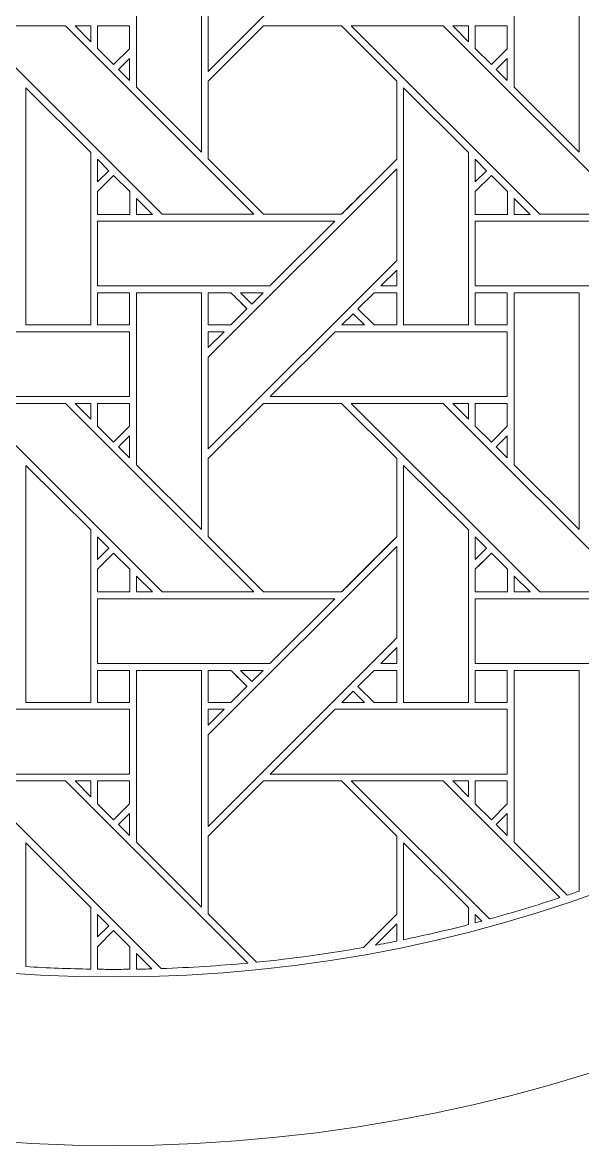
# Model space of a CAD drawing. Header units: inches. Extents: x 8.38 to 16.38, y 5.09 to 13.09.
# Drawn here: x 12.154 to 13.561, y 5.095 to 7.917 of the extents above; entities that cross this region are included whole.
import ezdxf

# ---------------------------------------------------------------- set-up
doc = ezdxf.new("R2010")
doc.units = ezdxf.units.IN
doc.header["$MEASUREMENT"] = 0
doc.layers.add('Design', color=7, linetype='Continuous', lineweight=0)

msp = doc.modelspace()

# ---------------------------------------------------------------- linework, layer by layer
at = {"layer": 'Design'}
for points, knots in [([(12.3829, 13.0948), (10.1737, 13.0948), (8.3829, 11.3039), (8.3829, 9.0948), (8.3829, 6.8856), (10.1737, 5.0948), (12.3829, 5.0948), (14.592, 5.0948), (16.3829, 6.8856), (16.3829, 9.0948), (16.3829, 11.3039), (14.592, 13.0948), (12.3829, 13.0948)], [0, 0, 0, 0, 1, 1, 1, 2, 2, 2, 3, 3, 3, 4, 4, 4, 4]), ([(12.3829, 12.6711), (10.4077, 12.6711), (8.8066, 11.0699), (8.8066, 9.0948), (8.8066, 7.1196), (10.4077, 5.5185), (12.3829, 5.5185), (14.358, 5.5185), (15.9592, 7.1196), (15.9592, 9.0948), (15.9592, 11.0699), (14.358, 12.6711), (12.3829, 12.6711)], [0, 0, 0, 0, 1, 1, 1, 2, 2, 2, 3, 3, 3, 4, 4, 4, 4]), ([(12.6204, 8.0244), (12.6204, 8.0244), (13.0941, 8.498), (13.0941, 8.498), (13.0941, 8.498), (13.0941, 8.2679), (13.0941, 8.2679), (13.0941, 8.2679), (12.6204, 7.7943), (12.6204, 7.7943), (12.6204, 7.7943), (12.6204, 8.0244), (12.6204, 8.0244)], [0, 0, 0, 0, 1, 1, 1, 2, 2, 2, 3, 3, 3, 4, 4, 4, 4]), ([(12.6032, 8.1865), (12.6032, 8.1865), (12.6032, 7.5914), (12.6032, 7.5914), (12.6032, 7.5914), (12.4403, 7.7543), (12.4403, 7.7543), (12.4403, 7.7543), (12.4403, 8.1865), (12.4403, 8.1865), (12.4403, 8.1865), (12.6032, 8.1865), (12.6032, 8.1865)], [0, 0, 0, 0, 1, 1, 1, 2, 2, 2, 3, 3, 3, 4, 4, 4, 4]), ([(13.552, 8.1865), (13.552, 8.1865), (13.552, 7.5914), (13.552, 7.5914), (13.552, 7.5914), (13.3891, 7.7543), (13.3891, 7.7543), (13.3891, 7.7543), (13.3891, 8.1865), (13.3891, 8.1865), (13.3891, 8.1865), (13.552, 8.1865), (13.552, 8.1865)], [0, 0, 0, 0, 1, 1, 1, 2, 2, 2, 3, 3, 3, 4, 4, 4, 4]), ([(12.0308, 7.9086), (12.0308, 7.9086), (12.2618, 7.9086), (12.2618, 7.9086), (12.2618, 7.9086), (12.7354, 7.435), (12.7354, 7.435), (12.7354, 7.435), (12.5044, 7.435), (12.5044, 7.435), (12.5044, 7.435), (12.0308, 7.9086), (12.0308, 7.9086)], [0, 0, 0, 0, 1, 1, 1, 2, 2, 2, 3, 3, 3, 4, 4, 4, 4]), ([(12.3253, 7.9086), (12.3253, 7.9086), (12.3253, 7.8688), (12.3253, 7.8688), (12.3253, 7.8688), (12.2859, 7.9086), (12.2859, 7.9086), (12.2859, 7.9086), (12.3253, 7.9086), (12.3253, 7.9086)], [0, 0, 0, 0, 1, 1, 1, 2, 2, 2, 3, 3, 3, 3]), ([(12.4228, 7.9086), (12.4228, 7.9086), (12.4228, 7.851), (12.4228, 7.851), (12.4228, 7.851), (12.3828, 7.8111), (12.3828, 7.8111), (12.3828, 7.8111), (12.3425, 7.8514), (12.3425, 7.8514), (12.3425, 7.8514), (12.3425, 7.9086), (12.3425, 7.9086), (12.3425, 7.9086), (12.4228, 7.9086), (12.4228, 7.9086)], [0, 0, 0, 0, 1, 1, 1, 2, 2, 2, 3, 3, 3, 4, 4, 4, 5, 5, 5, 5]), ([(12.3828, 7.8111), (12.3828, 7.8111), (12.3425, 7.8514), (12.3425, 7.8514), (12.3425, 7.8514), (12.3425, 7.9086), (12.3425, 7.9086), (12.3425, 7.9086), (12.4228, 7.9086), (12.4228, 7.9086), (12.4228, 7.9086), (12.4228, 7.851), (12.4228, 7.851), (12.4228, 7.851), (12.3828, 7.8111), (12.3828, 7.8111)], [0, 0, 0, 0, 1, 1, 1, 2, 2, 2, 3, 3, 3, 4, 4, 4, 5, 5, 5, 5]), ([(12.6204, 7.5742), (12.6204, 7.5742), (12.6204, 7.7699), (12.6204, 7.7699), (12.6204, 7.7699), (12.7591, 7.9086), (12.7591, 7.9086), (12.7591, 7.9086), (12.9553, 7.9086), (12.9553, 7.9086), (12.9553, 7.9086), (13.0941, 7.7699), (13.0941, 7.7699), (13.0941, 7.7699), (13.0941, 7.5737), (13.0941, 7.5737), (13.0763, 7.5557), (12.9643, 7.444), (12.9553, 7.435), (12.9553, 7.435), (12.7596, 7.435), (12.7596, 7.435), (12.7596, 7.435), (12.6204, 7.5742), (12.6204, 7.5742)], [0, 0, 0, 0, 1, 1, 1, 2, 2, 2, 3, 3, 3, 4, 4, 4, 5, 5, 5, 6, 6, 6, 7, 7, 7, 8, 8, 8, 8]), ([(12.6204, 7.7699), (12.6204, 7.7699), (12.7591, 7.9086), (12.7591, 7.9086), (12.7591, 7.9086), (12.9553, 7.9086), (12.9553, 7.9086), (12.9553, 7.9086), (13.0941, 7.7699), (13.0941, 7.7699), (13.0941, 7.7699), (13.0941, 7.5737), (13.0941, 7.5737), (13.0757, 7.5551), (12.9639, 7.4435), (12.9553, 7.435), (12.9553, 7.435), (12.7596, 7.435), (12.7596, 7.435), (12.7596, 7.435), (12.6204, 7.5742), (12.6204, 7.5742), (12.6204, 7.5742), (12.6204, 7.7699), (12.6204, 7.7699)], [0, 0, 0, 0, 1, 1, 1, 2, 2, 2, 3, 3, 3, 4, 4, 4, 5, 5, 5, 6, 6, 6, 7, 7, 7, 8, 8, 8, 8]), ([(12.9795, 7.9086), (12.9795, 7.9086), (13.2105, 7.9086), (13.2105, 7.9086), (13.2105, 7.9086), (13.6841, 7.435), (13.6841, 7.435), (13.6841, 7.435), (13.4531, 7.435), (13.4531, 7.435), (13.4531, 7.435), (12.9795, 7.9086), (12.9795, 7.9086)], [0, 0, 0, 0, 1, 1, 1, 2, 2, 2, 3, 3, 3, 4, 4, 4, 4]), ([(13.2741, 7.9086), (13.2741, 7.9086), (13.2741, 7.8688), (13.2741, 7.8688), (13.2741, 7.8688), (13.2346, 7.9086), (13.2346, 7.9086), (13.2346, 7.9086), (13.2741, 7.9086), (13.2741, 7.9086)], [0, 0, 0, 0, 1, 1, 1, 2, 2, 2, 3, 3, 3, 3]), ([(13.3715, 7.9086), (13.3715, 7.9086), (13.3715, 7.851), (13.3715, 7.851), (13.3715, 7.851), (13.3316, 7.8111), (13.3316, 7.8111), (13.3316, 7.8111), (13.2913, 7.8514), (13.2913, 7.8514), (13.2913, 7.8514), (13.2913, 7.9086), (13.2913, 7.9086), (13.2913, 7.9086), (13.3715, 7.9086), (13.3715, 7.9086)], [0, 0, 0, 0, 1, 1, 1, 2, 2, 2, 3, 3, 3, 4, 4, 4, 5, 5, 5, 5]), ([(13.3316, 7.8111), (13.3316, 7.8111), (13.2913, 7.8514), (13.2913, 7.8514), (13.2913, 7.8514), (13.2913, 7.9086), (13.2913, 7.9086), (13.2913, 7.9086), (13.3715, 7.9086), (13.3715, 7.9086), (13.3715, 7.9086), (13.3715, 7.851), (13.3715, 7.851), (13.3715, 7.851), (13.3316, 7.8111), (13.3316, 7.8111)], [0, 0, 0, 0, 1, 1, 1, 2, 2, 2, 3, 3, 3, 4, 4, 4, 5, 5, 5, 5]), ([(12.4228, 7.8268), (12.4228, 7.8268), (12.4228, 7.7716), (12.4228, 7.7716), (12.4228, 7.7716), (12.395, 7.799), (12.395, 7.799), (12.395, 7.799), (12.4228, 7.8268), (12.4228, 7.8268)], [0, 0, 0, 0, 1, 1, 1, 2, 2, 2, 3, 3, 3, 3]), ([(13.3715, 7.8268), (13.3715, 7.8268), (13.3715, 7.7716), (13.3715, 7.7716), (13.3715, 7.7716), (13.3438, 7.799), (13.3438, 7.799), (13.3438, 7.799), (13.3715, 7.8268), (13.3715, 7.8268)], [0, 0, 0, 0, 1, 1, 1, 2, 2, 2, 3, 3, 3, 3]), ([(12.3252, 7.5906), (12.3252, 7.5906), (12.3252, 7.157), (12.3252, 7.157), (12.3252, 7.157), (12.1625, 7.157), (12.1625, 7.157), (12.1625, 7.157), (12.1625, 7.7528), (12.1625, 7.7528), (12.1625, 7.7528), (12.3252, 7.5906), (12.3252, 7.5906)], [0, 0, 0, 0, 1, 1, 1, 2, 2, 2, 3, 3, 3, 4, 4, 4, 4]), ([(13.274, 7.5906), (13.274, 7.5906), (13.274, 7.157), (13.274, 7.157), (13.274, 7.157), (13.1112, 7.157), (13.1112, 7.157), (13.1112, 7.157), (13.1112, 7.7528), (13.1112, 7.7528), (13.1112, 7.7528), (13.274, 7.5906), (13.274, 7.5906)], [0, 0, 0, 0, 1, 1, 1, 2, 2, 2, 3, 3, 3, 4, 4, 4, 4]), ([(12.3425, 7.5164), (12.3425, 7.5164), (12.3425, 7.5732), (12.3425, 7.5732), (12.3425, 7.5732), (12.3707, 7.5446), (12.3707, 7.5446), (12.3707, 7.5446), (12.3425, 7.5164), (12.3425, 7.5164)], [0, 0, 0, 0, 1, 1, 1, 2, 2, 2, 3, 3, 3, 3]), ([(13.2913, 7.5164), (13.2913, 7.5164), (13.2913, 7.5732), (13.2913, 7.5732), (13.2913, 7.5732), (13.3195, 7.5446), (13.3195, 7.5446), (13.3195, 7.5446), (13.2913, 7.5164), (13.2913, 7.5164)], [0, 0, 0, 0, 1, 1, 1, 2, 2, 2, 3, 3, 3, 3]), ([(12.6204, 7.0756), (12.6204, 7.0756), (13.0941, 7.5492), (13.0941, 7.5492), (13.0941, 7.5492), (13.0941, 7.3192), (13.0941, 7.3192), (13.0941, 7.3192), (12.6204, 6.8455), (12.6204, 6.8455), (12.6204, 6.8455), (12.6204, 7.0756), (12.6204, 7.0756)], [0, 0, 0, 0, 1, 1, 1, 2, 2, 2, 3, 3, 3, 4, 4, 4, 4]), ([(12.3425, 7.4347), (12.3425, 7.4347), (12.3425, 7.492), (12.3425, 7.492), (12.3425, 7.492), (12.3829, 7.5323), (12.3829, 7.5323), (12.3829, 7.5323), (12.4232, 7.492), (12.4232, 7.492), (12.4232, 7.492), (12.4232, 7.4347), (12.4232, 7.4347), (12.4232, 7.4347), (12.3425, 7.4347), (12.3425, 7.4347)], [0, 0, 0, 0, 1, 1, 1, 2, 2, 2, 3, 3, 3, 4, 4, 4, 5, 5, 5, 5]), ([(12.3829, 7.5323), (12.3829, 7.5323), (12.4232, 7.492), (12.4232, 7.492), (12.4232, 7.492), (12.4232, 7.4347), (12.4232, 7.4347), (12.4232, 7.4347), (12.3425, 7.4347), (12.3425, 7.4347), (12.3425, 7.4347), (12.3425, 7.492), (12.3425, 7.492), (12.3425, 7.492), (12.3829, 7.5323), (12.3829, 7.5323)], [0, 0, 0, 0, 1, 1, 1, 2, 2, 2, 3, 3, 3, 4, 4, 4, 5, 5, 5, 5]), ([(13.2913, 7.4347), (13.2913, 7.4347), (13.2913, 7.492), (13.2913, 7.492), (13.2913, 7.492), (13.3316, 7.5323), (13.3316, 7.5323), (13.3316, 7.5323), (13.3719, 7.492), (13.3719, 7.492), (13.3719, 7.492), (13.3719, 7.4347), (13.3719, 7.4347), (13.3719, 7.4347), (13.2913, 7.4347), (13.2913, 7.4347)], [0, 0, 0, 0, 1, 1, 1, 2, 2, 2, 3, 3, 3, 4, 4, 4, 5, 5, 5, 5]), ([(13.3316, 7.5323), (13.3316, 7.5323), (13.3719, 7.492), (13.3719, 7.492), (13.3719, 7.492), (13.3719, 7.4347), (13.3719, 7.4347), (13.3719, 7.4347), (13.2913, 7.4347), (13.2913, 7.4347), (13.2913, 7.4347), (13.2913, 7.492), (13.2913, 7.492), (13.2913, 7.492), (13.3316, 7.5323), (13.3316, 7.5323)], [0, 0, 0, 0, 1, 1, 1, 2, 2, 2, 3, 3, 3, 4, 4, 4, 5, 5, 5, 5]), ([(12.4802, 7.4349), (12.4802, 7.4349), (12.4405, 7.4349), (12.4405, 7.4349), (12.4405, 7.4349), (12.4405, 7.4747), (12.4405, 7.4747), (12.4405, 7.4747), (12.4802, 7.4349), (12.4802, 7.4349)], [0, 0, 0, 0, 1, 1, 1, 2, 2, 2, 3, 3, 3, 3]), ([(13.4289, 7.4349), (13.4289, 7.4349), (13.3892, 7.4349), (13.3892, 7.4349), (13.3892, 7.4349), (13.3892, 7.4747), (13.3892, 7.4747), (13.3892, 7.4747), (13.4289, 7.4349), (13.4289, 7.4349)], [0, 0, 0, 0, 1, 1, 1, 2, 2, 2, 3, 3, 3, 3]), ([(12.3425, 7.255), (12.3425, 7.255), (12.3425, 7.4177), (12.3425, 7.4177), (12.3425, 7.4177), (12.9382, 7.4177), (12.9382, 7.4177), (12.9382, 7.4177), (12.7755, 7.255), (12.7755, 7.255), (12.7755, 7.255), (12.3425, 7.255), (12.3425, 7.255)], [0, 0, 0, 0, 1, 1, 1, 2, 2, 2, 3, 3, 3, 4, 4, 4, 4]), ([(13.2913, 7.255), (13.2913, 7.255), (13.2913, 7.4177), (13.2913, 7.4177), (13.2913, 7.4177), (13.887, 7.4177), (13.887, 7.4177), (13.887, 7.4177), (13.7242, 7.255), (13.7242, 7.255), (13.7242, 7.255), (13.2913, 7.255), (13.2913, 7.255)], [0, 0, 0, 0, 1, 1, 1, 2, 2, 2, 3, 3, 3, 4, 4, 4, 4]), ([(13.0543, 7.255), (13.0543, 7.255), (13.0941, 7.2948), (13.0941, 7.2948), (13.0941, 7.2948), (13.0941, 7.255), (13.0941, 7.255), (13.0941, 7.255), (13.0543, 7.255), (13.0543, 7.255)], [0, 0, 0, 0, 1, 1, 1, 2, 2, 2, 3, 3, 3, 3]), ([(12.3425, 7.2377), (12.3425, 7.2377), (12.4228, 7.2377), (12.4228, 7.2377), (12.4228, 7.2377), (12.4228, 7.1569), (12.4228, 7.1569), (12.4228, 7.1569), (12.3425, 7.1569), (12.3425, 7.1569), (12.3425, 7.1569), (12.3425, 7.2377), (12.3425, 7.2377)], [0, 0, 0, 0, 1, 1, 1, 2, 2, 2, 3, 3, 3, 4, 4, 4, 4]), ([(12.3425, 7.2377), (12.3425, 7.2377), (12.4228, 7.2377), (12.4228, 7.2377), (12.4228, 7.2377), (12.4228, 7.1569), (12.4228, 7.1569), (12.4228, 7.1569), (12.3425, 7.1569), (12.3425, 7.1569), (12.3425, 7.1569), (12.3425, 7.2377), (12.3425, 7.2377)], [0, 0, 0, 0, 1, 1, 1, 2, 2, 2, 3, 3, 3, 4, 4, 4, 4]), ([(12.6032, 7.2377), (12.6032, 7.2377), (12.6032, 6.6426), (12.6032, 6.6426), (12.6032, 6.6426), (12.4403, 6.8055), (12.4403, 6.8055), (12.4403, 6.8055), (12.4403, 7.2377), (12.4403, 7.2377), (12.4403, 7.2377), (12.6032, 7.2377), (12.6032, 7.2377)], [0, 0, 0, 0, 1, 1, 1, 2, 2, 2, 3, 3, 3, 4, 4, 4, 4]), ([(12.7178, 7.1974), (12.7178, 7.1974), (12.6774, 7.1569), (12.6774, 7.1569), (12.6774, 7.1569), (12.6204, 7.1569), (12.6204, 7.1569), (12.6204, 7.1569), (12.6204, 7.2377), (12.6204, 7.2377), (12.6204, 7.2377), (12.6775, 7.2377), (12.6775, 7.2377), (12.6826, 7.2326), (12.7134, 7.2018), (12.7178, 7.1974)], [0, 0, 0, 0, 1, 1, 1, 2, 2, 2, 3, 3, 3, 4, 4, 4, 5, 5, 5, 5]), ([(12.6204, 7.2377), (12.6204, 7.2377), (12.6775, 7.2377), (12.6775, 7.2377), (12.6829, 7.2323), (12.7178, 7.1974), (12.7178, 7.1974), (12.7178, 7.1974), (12.6774, 7.1569), (12.6774, 7.1569), (12.6774, 7.1569), (12.6204, 7.1569), (12.6204, 7.1569), (12.6204, 7.1569), (12.6204, 7.2377), (12.6204, 7.2377)], [0, 0, 0, 0, 1, 1, 1, 2, 2, 2, 3, 3, 3, 4, 4, 4, 5, 5, 5, 5]), ([(12.7583, 7.2377), (12.7583, 7.2377), (12.73, 7.2096), (12.73, 7.2096), (12.73, 7.2096), (12.7018, 7.2377), (12.7018, 7.2377), (12.7018, 7.2377), (12.7583, 7.2377), (12.7583, 7.2377)], [0, 0, 0, 0, 1, 1, 1, 2, 2, 2, 3, 3, 3, 3]), ([(13.037, 7.1569), (13.037, 7.1569), (12.9966, 7.1973), (12.9966, 7.1973), (12.9966, 7.1973), (13.037, 7.2377), (13.037, 7.2377), (13.037, 7.2377), (13.0941, 7.2377), (13.0941, 7.2377), (13.0941, 7.2377), (13.0941, 7.1569), (13.0941, 7.1569), (13.0941, 7.1569), (13.037, 7.1569), (13.037, 7.1569)], [0, 0, 0, 0, 1, 1, 1, 2, 2, 2, 3, 3, 3, 4, 4, 4, 5, 5, 5, 5]), ([(12.9966, 7.1973), (12.9966, 7.1973), (13.037, 7.2377), (13.037, 7.2377), (13.037, 7.2377), (13.0941, 7.2377), (13.0941, 7.2377), (13.0941, 7.2377), (13.0941, 7.1569), (13.0941, 7.1569), (13.0941, 7.1569), (13.037, 7.1569), (13.037, 7.1569), (13.037, 7.1569), (12.9966, 7.1973), (12.9966, 7.1973)], [0, 0, 0, 0, 1, 1, 1, 2, 2, 2, 3, 3, 3, 4, 4, 4, 5, 5, 5, 5]), ([(13.2913, 7.2377), (13.2913, 7.2377), (13.3715, 7.2377), (13.3715, 7.2377), (13.3715, 7.2377), (13.3715, 7.1569), (13.3715, 7.1569), (13.3715, 7.1569), (13.2913, 7.1569), (13.2913, 7.1569), (13.2913, 7.1569), (13.2913, 7.2377), (13.2913, 7.2377)], [0, 0, 0, 0, 1, 1, 1, 2, 2, 2, 3, 3, 3, 4, 4, 4, 4]), ([(13.3715, 7.2377), (13.3715, 7.2377), (13.3715, 7.1569), (13.3715, 7.1569), (13.3715, 7.1569), (13.2913, 7.1569), (13.2913, 7.1569), (13.2913, 7.1569), (13.2913, 7.2377), (13.2913, 7.2377), (13.2913, 7.2377), (13.3715, 7.2377), (13.3715, 7.2377)], [0, 0, 0, 0, 1, 1, 1, 2, 2, 2, 3, 3, 3, 4, 4, 4, 4]), ([(13.552, 7.2377), (13.552, 7.2377), (13.552, 6.6426), (13.552, 6.6426), (13.552, 6.6426), (13.3891, 6.8055), (13.3891, 6.8055), (13.3891, 6.8055), (13.3891, 7.2377), (13.3891, 7.2377), (13.3891, 7.2377), (13.552, 7.2377), (13.552, 7.2377)], [0, 0, 0, 0, 1, 1, 1, 2, 2, 2, 3, 3, 3, 4, 4, 4, 4]), ([(13.0127, 7.157), (13.0127, 7.157), (12.9562, 7.157), (12.9562, 7.157), (12.9562, 7.157), (12.9845, 7.1852), (12.9845, 7.1852), (12.9845, 7.1852), (13.0127, 7.157), (13.0127, 7.157)], [0, 0, 0, 0, 1, 1, 1, 2, 2, 2, 3, 3, 3, 3]), ([(11.9904, 7.1398), (11.9904, 7.1398), (12.4228, 7.1398), (12.4228, 7.1398), (12.4228, 7.1398), (12.4228, 6.977), (12.4228, 6.977), (12.4228, 6.977), (11.8275, 6.977), (11.8275, 6.977), (11.8275, 6.977), (11.9904, 7.1398), (11.9904, 7.1398)], [0, 0, 0, 0, 1, 1, 1, 2, 2, 2, 3, 3, 3, 4, 4, 4, 4]), ([(12.6602, 7.1398), (12.6602, 7.1398), (12.6204, 7.1), (12.6204, 7.1), (12.6204, 7.1), (12.6204, 7.1398), (12.6204, 7.1398), (12.6204, 7.1398), (12.6602, 7.1398), (12.6602, 7.1398)], [0, 0, 0, 0, 1, 1, 1, 2, 2, 2, 3, 3, 3, 3]), ([(12.7762, 6.977), (12.7762, 6.977), (12.9391, 7.1398), (12.9391, 7.1398), (12.9391, 7.1398), (13.3715, 7.1398), (13.3715, 7.1398), (13.3715, 7.1398), (13.3715, 6.977), (13.3715, 6.977), (13.3715, 6.977), (12.7762, 6.977), (12.7762, 6.977)], [0, 0, 0, 0, 1, 1, 1, 2, 2, 2, 3, 3, 3, 4, 4, 4, 4]), ([(12.0308, 6.9599), (12.0308, 6.9599), (12.2618, 6.9599), (12.2618, 6.9599), (12.2618, 6.9599), (12.7354, 6.4862), (12.7354, 6.4862), (12.7354, 6.4862), (12.5044, 6.4862), (12.5044, 6.4862), (12.5044, 6.4862), (12.0308, 6.9599), (12.0308, 6.9599)], [0, 0, 0, 0, 1, 1, 1, 2, 2, 2, 3, 3, 3, 4, 4, 4, 4]), ([(12.3253, 6.9599), (12.3253, 6.9599), (12.3253, 6.92), (12.3253, 6.92), (12.3253, 6.92), (12.2859, 6.9599), (12.2859, 6.9599), (12.2859, 6.9599), (12.3253, 6.9599), (12.3253, 6.9599)], [0, 0, 0, 0, 1, 1, 1, 2, 2, 2, 3, 3, 3, 3]), ([(12.4228, 6.9599), (12.4228, 6.9599), (12.4228, 6.9023), (12.4228, 6.9023), (12.4228, 6.9023), (12.3828, 6.8623), (12.3828, 6.8623), (12.3828, 6.8623), (12.3425, 6.9027), (12.3425, 6.9027), (12.3425, 6.9027), (12.3425, 6.9599), (12.3425, 6.9599), (12.3425, 6.9599), (12.4228, 6.9599), (12.4228, 6.9599)], [0, 0, 0, 0, 1, 1, 1, 2, 2, 2, 3, 3, 3, 4, 4, 4, 5, 5, 5, 5]), ([(12.3828, 6.8623), (12.3828, 6.8623), (12.3425, 6.9027), (12.3425, 6.9027), (12.3425, 6.9027), (12.3425, 6.9599), (12.3425, 6.9599), (12.3425, 6.9599), (12.4228, 6.9599), (12.4228, 6.9599), (12.4228, 6.9599), (12.4228, 6.9023), (12.4228, 6.9023), (12.4228, 6.9023), (12.3828, 6.8623), (12.3828, 6.8623)], [0, 0, 0, 0, 1, 1, 1, 2, 2, 2, 3, 3, 3, 4, 4, 4, 5, 5, 5, 5]), ([(12.6204, 6.6255), (12.6204, 6.6255), (12.6204, 6.8211), (12.6204, 6.8211), (12.6204, 6.8211), (12.7591, 6.9598), (12.7591, 6.9598), (12.7591, 6.9598), (12.9553, 6.9598), (12.9553, 6.9598), (12.9553, 6.9598), (13.0941, 6.8211), (13.0941, 6.8211), (13.0941, 6.8211), (13.0941, 6.6249), (13.0941, 6.6249), (13.0763, 6.607), (12.9643, 6.4952), (12.9553, 6.4862), (12.9553, 6.4862), (12.7596, 6.4862), (12.7596, 6.4862), (12.7596, 6.4862), (12.6204, 6.6255), (12.6204, 6.6255)], [0, 0, 0, 0, 1, 1, 1, 2, 2, 2, 3, 3, 3, 4, 4, 4, 5, 5, 5, 6, 6, 6, 7, 7, 7, 8, 8, 8, 8]), ([(12.6204, 6.6255), (12.6204, 6.6255), (12.6204, 6.8211), (12.6204, 6.8211), (12.6204, 6.8211), (12.7591, 6.9598), (12.7591, 6.9598), (12.7591, 6.9598), (12.9553, 6.9598), (12.9553, 6.9598), (12.9553, 6.9598), (13.0941, 6.8211), (13.0941, 6.8211), (13.0941, 6.8211), (13.0941, 6.6249), (13.0941, 6.6249), (13.0756, 6.6063), (12.9638, 6.4947), (12.9553, 6.4862), (12.9553, 6.4862), (12.7596, 6.4862), (12.7596, 6.4862), (12.7596, 6.4862), (12.6204, 6.6255), (12.6204, 6.6255)], [0, 0, 0, 0, 1, 1, 1, 2, 2, 2, 3, 3, 3, 4, 4, 4, 5, 5, 5, 6, 6, 6, 7, 7, 7, 8, 8, 8, 8]), ([(12.9795, 6.9599), (12.9795, 6.9599), (13.2105, 6.9599), (13.2105, 6.9599), (13.2105, 6.9599), (13.6841, 6.4862), (13.6841, 6.4862), (13.6841, 6.4862), (13.4531, 6.4862), (13.4531, 6.4862), (13.4531, 6.4862), (12.9795, 6.9599), (12.9795, 6.9599)], [0, 0, 0, 0, 1, 1, 1, 2, 2, 2, 3, 3, 3, 4, 4, 4, 4]), ([(13.2741, 6.9599), (13.2741, 6.9599), (13.2741, 6.92), (13.2741, 6.92), (13.2741, 6.92), (13.2346, 6.9599), (13.2346, 6.9599), (13.2346, 6.9599), (13.2741, 6.9599), (13.2741, 6.9599)], [0, 0, 0, 0, 1, 1, 1, 2, 2, 2, 3, 3, 3, 3]), ([(13.3715, 6.9599), (13.3715, 6.9599), (13.3715, 6.9023), (13.3715, 6.9023), (13.3715, 6.9023), (13.3316, 6.8623), (13.3316, 6.8623), (13.3316, 6.8623), (13.2913, 6.9027), (13.2913, 6.9027), (13.2913, 6.9027), (13.2913, 6.9599), (13.2913, 6.9599), (13.2913, 6.9599), (13.3715, 6.9599), (13.3715, 6.9599)], [0, 0, 0, 0, 1, 1, 1, 2, 2, 2, 3, 3, 3, 4, 4, 4, 5, 5, 5, 5]), ([(13.3316, 6.8623), (13.3316, 6.8623), (13.2913, 6.9027), (13.2913, 6.9027), (13.2913, 6.9027), (13.2913, 6.9599), (13.2913, 6.9599), (13.2913, 6.9599), (13.3715, 6.9599), (13.3715, 6.9599), (13.3715, 6.9599), (13.3715, 6.9023), (13.3715, 6.9023), (13.3715, 6.9023), (13.3316, 6.8623), (13.3316, 6.8623)], [0, 0, 0, 0, 1, 1, 1, 2, 2, 2, 3, 3, 3, 4, 4, 4, 5, 5, 5, 5]), ([(12.4228, 6.878), (12.4228, 6.878), (12.4228, 6.8229), (12.4228, 6.8229), (12.4228, 6.8229), (12.395, 6.8503), (12.395, 6.8503), (12.395, 6.8503), (12.4228, 6.878), (12.4228, 6.878)], [0, 0, 0, 0, 1, 1, 1, 2, 2, 2, 3, 3, 3, 3]), ([(13.3715, 6.878), (13.3715, 6.878), (13.3715, 6.8229), (13.3715, 6.8229), (13.3715, 6.8229), (13.3438, 6.8503), (13.3438, 6.8503), (13.3438, 6.8503), (13.3715, 6.878), (13.3715, 6.878)], [0, 0, 0, 0, 1, 1, 1, 2, 2, 2, 3, 3, 3, 3]), ([(12.3252, 6.6419), (12.3252, 6.6419), (12.3252, 6.2082), (12.3252, 6.2082), (12.3252, 6.2082), (12.1625, 6.2082), (12.1625, 6.2082), (12.1625, 6.2082), (12.1625, 6.8041), (12.1625, 6.8041), (12.1625, 6.8041), (12.3252, 6.6419), (12.3252, 6.6419)], [0, 0, 0, 0, 1, 1, 1, 2, 2, 2, 3, 3, 3, 4, 4, 4, 4]), ([(13.274, 6.6419), (13.274, 6.6419), (13.274, 6.2082), (13.274, 6.2082), (13.274, 6.2082), (13.1112, 6.2082), (13.1112, 6.2082), (13.1112, 6.2082), (13.1112, 6.8041), (13.1112, 6.8041), (13.1112, 6.8041), (13.274, 6.6419), (13.274, 6.6419)], [0, 0, 0, 0, 1, 1, 1, 2, 2, 2, 3, 3, 3, 4, 4, 4, 4]), ([(12.3425, 6.5677), (12.3425, 6.5677), (12.3425, 6.6244), (12.3425, 6.6244), (12.3425, 6.6244), (12.3707, 6.5958), (12.3707, 6.5958), (12.3707, 6.5958), (12.3425, 6.5677), (12.3425, 6.5677)], [0, 0, 0, 0, 1, 1, 1, 2, 2, 2, 3, 3, 3, 3]), ([(13.2913, 6.5677), (13.2913, 6.5677), (13.2913, 6.6244), (13.2913, 6.6244), (13.2913, 6.6244), (13.3195, 6.5958), (13.3195, 6.5958), (13.3195, 6.5958), (13.2913, 6.5677), (13.2913, 6.5677)], [0, 0, 0, 0, 1, 1, 1, 2, 2, 2, 3, 3, 3, 3]), ([(12.3425, 6.486), (12.3425, 6.486), (12.3425, 6.5433), (12.3425, 6.5433), (12.3425, 6.5433), (12.3829, 6.5836), (12.3829, 6.5836), (12.3829, 6.5836), (12.4232, 6.5433), (12.4232, 6.5433), (12.4232, 6.5433), (12.4232, 6.486), (12.4232, 6.486), (12.4232, 6.486), (12.3425, 6.486), (12.3425, 6.486)], [0, 0, 0, 0, 1, 1, 1, 2, 2, 2, 3, 3, 3, 4, 4, 4, 5, 5, 5, 5]), ([(12.3829, 6.5836), (12.3829, 6.5836), (12.4232, 6.5433), (12.4232, 6.5433), (12.4232, 6.5433), (12.4232, 6.486), (12.4232, 6.486), (12.4232, 6.486), (12.3425, 6.486), (12.3425, 6.486), (12.3425, 6.486), (12.3425, 6.5433), (12.3425, 6.5433), (12.3425, 6.5433), (12.3829, 6.5836), (12.3829, 6.5836)], [0, 0, 0, 0, 1, 1, 1, 2, 2, 2, 3, 3, 3, 4, 4, 4, 5, 5, 5, 5]), ([(12.6204, 6.1269), (12.6204, 6.1269), (13.0941, 6.6005), (13.0941, 6.6005), (13.0941, 6.6005), (13.0941, 6.3705), (13.0941, 6.3705), (13.0941, 6.3705), (12.6204, 5.8968), (12.6204, 5.8968), (12.6204, 5.8968), (12.6204, 6.1269), (12.6204, 6.1269)], [0, 0, 0, 0, 1, 1, 1, 2, 2, 2, 3, 3, 3, 4, 4, 4, 4]), ([(13.2913, 6.486), (13.2913, 6.486), (13.2913, 6.5433), (13.2913, 6.5433), (13.2913, 6.5433), (13.3316, 6.5836), (13.3316, 6.5836), (13.3316, 6.5836), (13.3719, 6.5433), (13.3719, 6.5433), (13.3719, 6.5433), (13.3719, 6.486), (13.3719, 6.486), (13.3719, 6.486), (13.2913, 6.486), (13.2913, 6.486)], [0, 0, 0, 0, 1, 1, 1, 2, 2, 2, 3, 3, 3, 4, 4, 4, 5, 5, 5, 5]), ([(13.3049, 6.5569), (13.3049, 6.5569), (13.3316, 6.5836), (13.3316, 6.5836), (13.3316, 6.5836), (13.3719, 6.5433), (13.3719, 6.5433), (13.3719, 6.5433), (13.3719, 6.486), (13.3719, 6.486), (13.3719, 6.486), (13.2913, 6.486), (13.2913, 6.486), (13.2913, 6.486), (13.2913, 6.5433), (13.2913, 6.5433), (13.2913, 6.5433), (13.3049, 6.5569), (13.3049, 6.5569)], [0, 0, 0, 0, 1, 1, 1, 2, 2, 2, 3, 3, 3, 4, 4, 4, 5, 5, 5, 6, 6, 6, 6]), ([(12.4802, 6.4862), (12.4802, 6.4862), (12.4405, 6.4862), (12.4405, 6.4862), (12.4405, 6.4862), (12.4405, 6.526), (12.4405, 6.526), (12.4405, 6.526), (12.4802, 6.4862), (12.4802, 6.4862)], [0, 0, 0, 0, 1, 1, 1, 2, 2, 2, 3, 3, 3, 3]), ([(13.4289, 6.4862), (13.4289, 6.4862), (13.3892, 6.4862), (13.3892, 6.4862), (13.3892, 6.4862), (13.3892, 6.526), (13.3892, 6.526), (13.3892, 6.526), (13.4289, 6.4862), (13.4289, 6.4862)], [0, 0, 0, 0, 1, 1, 1, 2, 2, 2, 3, 3, 3, 3]), ([(12.3425, 6.3063), (12.3425, 6.3063), (12.3425, 6.469), (12.3425, 6.469), (12.3425, 6.469), (12.9382, 6.469), (12.9382, 6.469), (12.9382, 6.469), (12.7755, 6.3063), (12.7755, 6.3063), (12.7755, 6.3063), (12.3425, 6.3063), (12.3425, 6.3063)], [0, 0, 0, 0, 1, 1, 1, 2, 2, 2, 3, 3, 3, 4, 4, 4, 4]), ([(13.2913, 6.3063), (13.2913, 6.3063), (13.2913, 6.469), (13.2913, 6.469), (13.2913, 6.469), (13.887, 6.469), (13.887, 6.469), (13.887, 6.469), (13.7242, 6.3063), (13.7242, 6.3063), (13.7242, 6.3063), (13.2913, 6.3063), (13.2913, 6.3063)], [0, 0, 0, 0, 1, 1, 1, 2, 2, 2, 3, 3, 3, 4, 4, 4, 4]), ([(13.0543, 6.3063), (13.0543, 6.3063), (13.0941, 6.3461), (13.0941, 6.3461), (13.0941, 6.3461), (13.0941, 6.3063), (13.0941, 6.3063), (13.0941, 6.3063), (13.0543, 6.3063), (13.0543, 6.3063)], [0, 0, 0, 0, 1, 1, 1, 2, 2, 2, 3, 3, 3, 3]), ([(12.3425, 6.2082), (12.3425, 6.2082), (12.3425, 6.289), (12.3425, 6.289), (12.3425, 6.289), (12.4228, 6.289), (12.4228, 6.289), (12.4228, 6.289), (12.4228, 6.2082), (12.4228, 6.2082), (12.4228, 6.2082), (12.3425, 6.2082), (12.3425, 6.2082)], [0, 0, 0, 0, 1, 1, 1, 2, 2, 2, 3, 3, 3, 4, 4, 4, 4]), ([(12.4228, 6.289), (12.4228, 6.289), (12.4228, 6.2082), (12.4228, 6.2082), (12.4228, 6.2082), (12.3425, 6.2082), (12.3425, 6.2082), (12.3425, 6.2082), (12.3425, 6.289), (12.3425, 6.289), (12.3425, 6.289), (12.4228, 6.289), (12.4228, 6.289)], [0, 0, 0, 0, 1, 1, 1, 2, 2, 2, 3, 3, 3, 4, 4, 4, 4]), ([(12.6032, 6.289), (12.6032, 6.289), (12.6032, 5.6939), (12.6032, 5.6939), (12.6032, 5.6939), (12.4403, 5.8568), (12.4403, 5.8568), (12.4403, 5.8568), (12.4403, 6.289), (12.4403, 6.289), (12.4403, 6.289), (12.6032, 6.289), (12.6032, 6.289)], [0, 0, 0, 0, 1, 1, 1, 2, 2, 2, 3, 3, 3, 4, 4, 4, 4]), ([(12.6204, 6.289), (12.6204, 6.289), (12.6775, 6.289), (12.6775, 6.289), (12.6826, 6.2839), (12.7134, 6.2531), (12.7178, 6.2486), (12.7178, 6.2486), (12.6774, 6.2082), (12.6774, 6.2082), (12.6774, 6.2082), (12.6204, 6.2082), (12.6204, 6.2082), (12.6204, 6.2082), (12.6204, 6.289), (12.6204, 6.289)], [0, 0, 0, 0, 1, 1, 1, 2, 2, 2, 3, 3, 3, 4, 4, 4, 5, 5, 5, 5]), ([(12.6204, 6.289), (12.6204, 6.289), (12.6775, 6.289), (12.6775, 6.289), (12.6829, 6.2836), (12.7178, 6.2486), (12.7178, 6.2486), (12.7178, 6.2486), (12.6774, 6.2082), (12.6774, 6.2082), (12.6774, 6.2082), (12.6204, 6.2082), (12.6204, 6.2082), (12.6204, 6.2082), (12.6204, 6.289), (12.6204, 6.289)], [0, 0, 0, 0, 1, 1, 1, 2, 2, 2, 3, 3, 3, 4, 4, 4, 5, 5, 5, 5]), ([(12.7583, 6.289), (12.7583, 6.289), (12.73, 6.2608), (12.73, 6.2608), (12.73, 6.2608), (12.7018, 6.289), (12.7018, 6.289), (12.7018, 6.289), (12.7583, 6.289), (12.7583, 6.289)], [0, 0, 0, 0, 1, 1, 1, 2, 2, 2, 3, 3, 3, 3]), ([(13.037, 6.289), (13.037, 6.289), (13.0941, 6.289), (13.0941, 6.289), (13.0941, 6.289), (13.0941, 6.2082), (13.0941, 6.2082), (13.0941, 6.2082), (13.037, 6.2082), (13.037, 6.2082), (13.037, 6.2082), (12.9966, 6.2486), (12.9966, 6.2486), (12.9966, 6.2486), (13.037, 6.289), (13.037, 6.289)], [0, 0, 0, 0, 1, 1, 1, 2, 2, 2, 3, 3, 3, 4, 4, 4, 5, 5, 5, 5]), ([(12.9966, 6.2486), (12.9966, 6.2486), (13.037, 6.289), (13.037, 6.289), (13.037, 6.289), (13.0941, 6.289), (13.0941, 6.289), (13.0941, 6.289), (13.0941, 6.2082), (13.0941, 6.2082), (13.0941, 6.2082), (13.037, 6.2082), (13.037, 6.2082), (13.037, 6.2082), (12.9966, 6.2486), (12.9966, 6.2486)], [0, 0, 0, 0, 1, 1, 1, 2, 2, 2, 3, 3, 3, 4, 4, 4, 5, 5, 5, 5]), ([(13.2913, 6.2082), (13.2913, 6.2082), (13.2913, 6.289), (13.2913, 6.289), (13.2913, 6.289), (13.3715, 6.289), (13.3715, 6.289), (13.3715, 6.289), (13.3715, 6.2082), (13.3715, 6.2082), (13.3715, 6.2082), (13.2913, 6.2082), (13.2913, 6.2082)], [0, 0, 0, 0, 1, 1, 1, 2, 2, 2, 3, 3, 3, 4, 4, 4, 4]), ([(13.3715, 6.289), (13.3715, 6.289), (13.3715, 6.2082), (13.3715, 6.2082), (13.3715, 6.2082), (13.2913, 6.2082), (13.2913, 6.2082), (13.2913, 6.2082), (13.2913, 6.289), (13.2913, 6.289), (13.2913, 6.289), (13.3715, 6.289), (13.3715, 6.289)], [0, 0, 0, 0, 1, 1, 1, 2, 2, 2, 3, 3, 3, 4, 4, 4, 4]), ([(13.5221, 5.7237), (13.5221, 5.7237), (13.3891, 5.8568), (13.3891, 5.8568), (13.3891, 5.8568), (13.3891, 6.289), (13.3891, 6.289), (13.3891, 6.289), (13.552, 6.289), (13.552, 6.289), (13.552, 6.289), (13.552, 5.7342), (13.552, 5.7342), (13.542, 5.7307), (13.5321, 5.7271), (13.5221, 5.7237)], [0, 0, 0, 0, 1, 1, 1, 2, 2, 2, 3, 3, 3, 4, 4, 4, 5, 5, 5, 5]), ([(13.0127, 6.2082), (13.0127, 6.2082), (12.9562, 6.2082), (12.9562, 6.2082), (12.9562, 6.2082), (12.9845, 6.2365), (12.9845, 6.2365), (12.9845, 6.2365), (13.0127, 6.2082), (13.0127, 6.2082)], [0, 0, 0, 0, 1, 1, 1, 2, 2, 2, 3, 3, 3, 3]), ([(11.8275, 6.0283), (11.8275, 6.0283), (11.9904, 6.1911), (11.9904, 6.1911), (11.9904, 6.1911), (12.4228, 6.1911), (12.4228, 6.1911), (12.4228, 6.1911), (12.4228, 6.0283), (12.4228, 6.0283), (12.4228, 6.0283), (11.8275, 6.0283), (11.8275, 6.0283)], [0, 0, 0, 0, 1, 1, 1, 2, 2, 2, 3, 3, 3, 4, 4, 4, 4]), ([(12.6602, 6.1911), (12.6602, 6.1911), (12.6204, 6.1513), (12.6204, 6.1513), (12.6204, 6.1513), (12.6204, 6.1911), (12.6204, 6.1911), (12.6204, 6.1911), (12.6602, 6.1911), (12.6602, 6.1911)], [0, 0, 0, 0, 1, 1, 1, 2, 2, 2, 3, 3, 3, 3]), ([(12.7762, 6.0283), (12.7762, 6.0283), (12.9391, 6.1911), (12.9391, 6.1911), (12.9391, 6.1911), (13.3715, 6.1911), (13.3715, 6.1911), (13.3715, 6.1911), (13.3715, 6.0283), (13.3715, 6.0283), (13.3715, 6.0283), (12.7762, 6.0283), (12.7762, 6.0283)], [0, 0, 0, 0, 1, 1, 1, 2, 2, 2, 3, 3, 3, 4, 4, 4, 4]), ([(12.0308, 6.0112), (12.0308, 6.0112), (12.2618, 6.0112), (12.2618, 6.0112), (12.2618, 6.0112), (12.7196, 5.5533), (12.7196, 5.5533), (12.6478, 5.5466), (12.5753, 5.542), (12.5023, 5.5396), (12.5023, 5.5396), (12.0308, 6.0112), (12.0308, 6.0112)], [0, 0, 0, 0, 1, 1, 1, 2, 2, 2, 3, 3, 3, 4, 4, 4, 4]), ([(12.3253, 6.0111), (12.3253, 6.0111), (12.3253, 5.9713), (12.3253, 5.9713), (12.3253, 5.9713), (12.2859, 6.0111), (12.2859, 6.0111), (12.2859, 6.0111), (12.3253, 6.0111), (12.3253, 6.0111)], [0, 0, 0, 0, 1, 1, 1, 2, 2, 2, 3, 3, 3, 3]), ([(12.4228, 6.0111), (12.4228, 6.0111), (12.4228, 5.9535), (12.4228, 5.9535), (12.4228, 5.9535), (12.3828, 5.9136), (12.3828, 5.9136), (12.3828, 5.9136), (12.3425, 5.9539), (12.3425, 5.9539), (12.3425, 5.9539), (12.3425, 6.0111), (12.3425, 6.0111), (12.3425, 6.0111), (12.4228, 6.0111), (12.4228, 6.0111)], [0, 0, 0, 0, 1, 1, 1, 2, 2, 2, 3, 3, 3, 4, 4, 4, 5, 5, 5, 5]), ([(12.3828, 5.9136), (12.3828, 5.9136), (12.3425, 5.9539), (12.3425, 5.9539), (12.3425, 5.9539), (12.3425, 6.0111), (12.3425, 6.0111), (12.3425, 6.0111), (12.4228, 6.0111), (12.4228, 6.0111), (12.4228, 6.0111), (12.4228, 5.9535), (12.4228, 5.9535), (12.4228, 5.9535), (12.3828, 5.9136), (12.3828, 5.9136)], [0, 0, 0, 0, 1, 1, 1, 2, 2, 2, 3, 3, 3, 4, 4, 4, 5, 5, 5, 5]), ([(12.7418, 5.5553), (12.7418, 5.5553), (12.6204, 5.6767), (12.6204, 5.6767), (12.6204, 5.6767), (12.6204, 5.8724), (12.6204, 5.8724), (12.6204, 5.8724), (12.7591, 6.0111), (12.7591, 6.0111), (12.7591, 6.0111), (12.9553, 6.0111), (12.9553, 6.0111), (12.9553, 6.0111), (13.0941, 5.8724), (13.0941, 5.8724), (13.0941, 5.8724), (13.0941, 5.6762), (13.0941, 5.6762), (13.0841, 5.6662), (13.0448, 5.6269), (13.0105, 5.5926), (12.922, 5.5768), (12.8324, 5.5644), (12.7418, 5.5553)], [0, 0, 0, 0, 1, 1, 1, 2, 2, 2, 3, 3, 3, 4, 4, 4, 5, 5, 5, 6, 6, 6, 7, 7, 7, 8, 8, 8, 8]), ([(12.7418, 5.5553), (12.7418, 5.5553), (12.6204, 5.6767), (12.6204, 5.6767), (12.6204, 5.6767), (12.6204, 5.8724), (12.6204, 5.8724), (12.6204, 5.8724), (12.7591, 6.0111), (12.7591, 6.0111), (12.7591, 6.0111), (12.9553, 6.0111), (12.9553, 6.0111), (12.9553, 6.0111), (13.0941, 5.8724), (13.0941, 5.8724), (13.0941, 5.8724), (13.0941, 5.6762), (13.0941, 5.6762), (13.0838, 5.6658), (13.0447, 5.6267), (13.0105, 5.5926), (12.922, 5.5768), (12.8324, 5.5644), (12.7418, 5.5553)], [0, 0, 0, 0, 1, 1, 1, 2, 2, 2, 3, 3, 3, 4, 4, 4, 5, 5, 5, 6, 6, 6, 7, 7, 7, 8, 8, 8, 8]), ([(13.3265, 5.6641), (13.3265, 5.6641), (12.9795, 6.0112), (12.9795, 6.0112), (12.9795, 6.0112), (13.2105, 6.0112), (13.2105, 6.0112), (13.2105, 6.0112), (13.5038, 5.7178), (13.5038, 5.7178), (13.4454, 5.6984), (13.3862, 5.6805), (13.3265, 5.6641)], [0, 0, 0, 0, 1, 1, 1, 2, 2, 2, 3, 3, 3, 4, 4, 4, 4]), ([(13.2741, 6.0111), (13.2741, 6.0111), (13.2741, 5.9713), (13.2741, 5.9713), (13.2741, 5.9713), (13.2346, 6.0111), (13.2346, 6.0111), (13.2346, 6.0111), (13.2741, 6.0111), (13.2741, 6.0111)], [0, 0, 0, 0, 1, 1, 1, 2, 2, 2, 3, 3, 3, 3]), ([(13.3715, 6.0111), (13.3715, 6.0111), (13.3715, 5.9535), (13.3715, 5.9535), (13.3715, 5.9535), (13.3316, 5.9136), (13.3316, 5.9136), (13.3316, 5.9136), (13.2913, 5.9539), (13.2913, 5.9539), (13.2913, 5.9539), (13.2913, 6.0111), (13.2913, 6.0111), (13.2913, 6.0111), (13.3715, 6.0111), (13.3715, 6.0111)], [0, 0, 0, 0, 1, 1, 1, 2, 2, 2, 3, 3, 3, 4, 4, 4, 5, 5, 5, 5]), ([(13.3316, 5.9136), (13.3316, 5.9136), (13.2913, 5.9539), (13.2913, 5.9539), (13.2913, 5.9539), (13.2913, 6.0111), (13.2913, 6.0111), (13.2913, 6.0111), (13.3715, 6.0111), (13.3715, 6.0111), (13.3715, 6.0111), (13.3715, 5.9535), (13.3715, 5.9535), (13.3715, 5.9535), (13.3316, 5.9136), (13.3316, 5.9136)], [0, 0, 0, 0, 1, 1, 1, 2, 2, 2, 3, 3, 3, 4, 4, 4, 5, 5, 5, 5]), ([(12.4228, 5.9293), (12.4228, 5.9293), (12.4228, 5.8741), (12.4228, 5.8741), (12.4228, 5.8741), (12.395, 5.9015), (12.395, 5.9015), (12.395, 5.9015), (12.4228, 5.9293), (12.4228, 5.9293)], [0, 0, 0, 0, 1, 1, 1, 2, 2, 2, 3, 3, 3, 3]), ([(13.3715, 5.9293), (13.3715, 5.9293), (13.3715, 5.8741), (13.3715, 5.8741), (13.3715, 5.8741), (13.3438, 5.9015), (13.3438, 5.9015), (13.3438, 5.9015), (13.3715, 5.9293), (13.3715, 5.9293)], [0, 0, 0, 0, 1, 1, 1, 2, 2, 2, 3, 3, 3, 3]), ([(12.1625, 5.8553), (12.1625, 5.8553), (12.3252, 5.6932), (12.3252, 5.6932), (12.3252, 5.6932), (12.3252, 5.5381), (12.3252, 5.5381), (12.2707, 5.539), (12.2164, 5.5411), (12.1625, 5.5444), (12.1625, 5.5444), (12.1625, 5.8553), (12.1625, 5.8553)], [0, 0, 0, 0, 1, 1, 1, 2, 2, 2, 3, 3, 3, 4, 4, 4, 4]), ([(13.1112, 5.8553), (13.1112, 5.8553), (13.274, 5.6932), (13.274, 5.6932), (13.274, 5.6932), (13.274, 5.6499), (13.274, 5.6499), (13.2202, 5.636), (13.1659, 5.6235), (13.1112, 5.6121), (13.1112, 5.6121), (13.1112, 5.8553), (13.1112, 5.8553)], [0, 0, 0, 0, 1, 1, 1, 2, 2, 2, 3, 3, 3, 4, 4, 4, 4]), ([(12.3707, 5.6471), (12.3707, 5.6471), (12.3425, 5.6189), (12.3425, 5.6189), (12.3425, 5.6189), (12.3425, 5.6757), (12.3425, 5.6757), (12.3425, 5.6757), (12.3707, 5.6471), (12.3707, 5.6471)], [0, 0, 0, 0, 1, 1, 1, 2, 2, 2, 3, 3, 3, 3]), ([(13.2913, 5.6757), (13.2913, 5.6757), (13.3077, 5.659), (13.3077, 5.659), (13.3022, 5.6576), (13.2968, 5.656), (13.2913, 5.6546), (13.2913, 5.6546), (13.2913, 5.6757), (13.2913, 5.6757)], [0, 0, 0, 0, 1, 1, 1, 2, 2, 2, 3, 3, 3, 3]), ([(13.0406, 5.5983), (13.0406, 5.5983), (13.0941, 5.6518), (13.0941, 5.6518), (13.0941, 5.6518), (13.0941, 5.6085), (13.0941, 5.6085), (13.0763, 5.6049), (13.0584, 5.6016), (13.0406, 5.5983)], [0, 0, 0, 0, 1, 1, 1, 2, 2, 2, 3, 3, 3, 3]), ([(12.3829, 5.5374), (12.3694, 5.5374), (12.356, 5.5377), (12.3425, 5.5379), (12.3425, 5.5379), (12.3425, 5.5945), (12.3425, 5.5945), (12.3425, 5.5945), (12.3829, 5.6349), (12.3829, 5.6349), (12.3829, 5.6349), (12.4232, 5.5945), (12.4232, 5.5945), (12.4232, 5.5945), (12.4232, 5.5379), (12.4232, 5.5379), (12.4097, 5.5377), (12.3963, 5.5374), (12.3829, 5.5374)], [0, 0, 0, 0, 1, 1, 1, 2, 2, 2, 3, 3, 3, 4, 4, 4, 5, 5, 5, 6, 6, 6, 6]), ([(12.3425, 5.5945), (12.3425, 5.5945), (12.3829, 5.6349), (12.3829, 5.6349), (12.3829, 5.6349), (12.4232, 5.5945), (12.4232, 5.5945), (12.4232, 5.5945), (12.4232, 5.5379), (12.4232, 5.5379), (12.4097, 5.5377), (12.3963, 5.5374), (12.3829, 5.5374), (12.3694, 5.5374), (12.356, 5.5377), (12.3425, 5.5379), (12.3425, 5.5379), (12.3425, 5.5945), (12.3425, 5.5945)], [0, 0, 0, 0, 1, 1, 1, 2, 2, 2, 3, 3, 3, 4, 4, 4, 5, 5, 5, 6, 6, 6, 6]), ([(12.479, 5.5387), (12.4662, 5.5383), (12.4533, 5.5383), (12.4405, 5.5381), (12.4405, 5.5381), (12.4405, 5.5773), (12.4405, 5.5773), (12.4405, 5.5773), (12.479, 5.5387), (12.479, 5.5387)], [0, 0, 0, 0, 1, 1, 1, 2, 2, 2, 3, 3, 3, 3])]:
    msp.add_open_spline(points, degree=3, knots=knots, dxfattribs=at)

doc.saveas('drawing.dxf')
